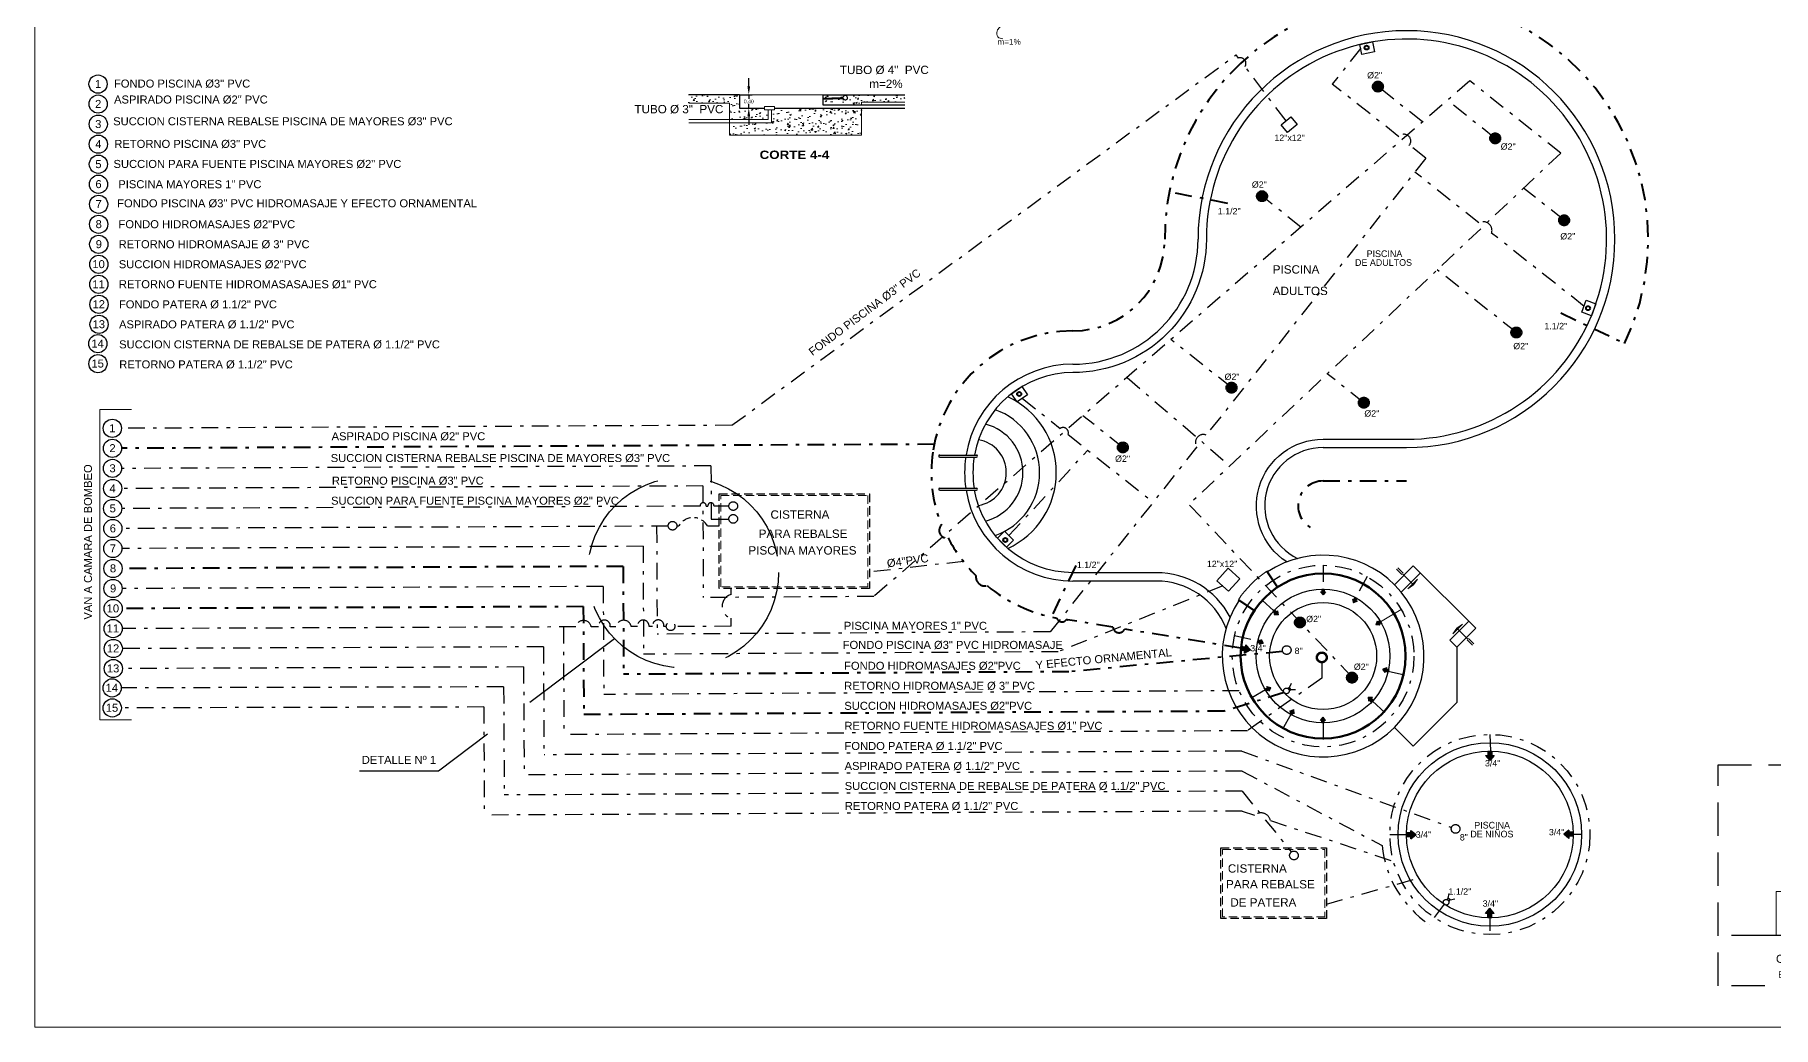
# Model space of a CAD drawing. Header units: millimetres. Extents: x 300 to 403, y 95 to 158.
# Drawn here: x 299.7 to 351.8, y 95.3 to 125 of the extents above; entities that cross this region are included whole.
import ezdxf

# ---------------------------------------------------------------- set-up
doc = ezdxf.new("R2010")
doc.units = ezdxf.units.MM
for name, pattern in [('ACAD_ISO04W100', [30.5, 24, -3, 0.5, -3]), ('DASHDOT', [1, 0.5, -0.25, 0, -0.25]), ('DASHDOTX2', [2, 1, -0.5, 0, -0.5]), ('DASHED2', [0.375, 0.25, -0.125]), ('DASHEDX2', [1.5, 1, -0.5]), ('HIDDEN', [0.375, 0.25, -0.125]), ('HIDDEN2', [4.7625, 3.175, -1.5875])]:
    doc.linetypes.add(name, pattern=pattern)
doc.layers.get('0').update_dxf_attribs({"lineweight": 15})
doc.layers.get('DEFPOINTS').update_dxf_attribs({"lineweight": 15})
for name, color, linetype in [('002', 2, 'Continuous'), ('004', 4, 'Continuous'), ('006', 6, 'Continuous'), ('06', 6, 'Continuous'), ('AGUAF', 3, 'ACAD_ISO04W100'), ('LAYER2', 4, 'Continuous'), ('LIBRERIAS', 1, 'Continuous')]:
    doc.layers.add(name, color=color, linetype=linetype)
for name, color, linetype, lineweight in [('01', 1, 'Continuous', 15), ('02', 2, 'Continuous', 15), ('03', 3, 'Continuous', 30), ('04', 4, 'Continuous', 40), ('04ANDENESCALERAS', 2, 'Continuous', 40), ('TEXTO', 3, 'Continuous', 15)]:
    doc.layers.add(name, color=color, linetype=linetype, lineweight=lineweight)
doc.styles.add('ARIAL', font='arial.ttf')
doc.dimstyles.new('Copy of 1_50', dxfattribs={"dimtxt": 0.11, "dimasz": 0.25, "dimexe": 0.1, "dimexo": 0.03, "dimgap": 0.02, "dimtad": 0, "dimtih": 1, "dimtoh": 1, "dimzin": 2, "dimdsep": 46, "dimtxsty": 'ARIAL', "dimcen": 0.09, "dimclrd": 2, "dimclre": 2, "dimclrt": 3, "dimazin": 0, "dimtfac": 1, "dimtmove": 2, "dimatfit": 3, "dimfxl": 1, "dimtolj": 1, "dimtzin": 0, "dimarcsym": 0})

# ---------------------------------------------------------------- blocks, each defined once
blk = doc.blocks.new('A$C7A8A2295')
at = {"layer": '02', "color": 2, "linetype": 'HIDDEN', "ltscale": 0.6}
for p, q in [((-0.222, 0.81), (-0.222, 0.36)), ((-0.222, 0.81), (-0.222, 0.36)), ((-0.222, 0.81), (0.225, 0.81)), ((-0.222, 0.81), (0.225, 0.81)), ((0.225, 0.81), (0.225, 0.36)), ((0.225, 0.81), (0.225, 0.36)), ((-0.225, 0.36), (-0.45, 0)), ((-0.45, 0), (-0.45, -0.501)), ((-0.45, 0), (0.45, 0)), ((-0.225, 0.36), (0.225, 0.36)), ((-0.225, 0.36), (0.225, 0.36)), ((0.225, 0.36), (0.45, 0)), ((0.225, 0.36), (0.45, 0)), ((0.445, 0), (0.445, -0.501))]:
    blk.add_line(p, q, dxfattribs=at)
for radius in [0.225, 0.225, 0.135, 0.135, 0.045, 0.045]:
    blk.add_circle((0, 0.585), radius, dxfattribs=at)
blk = doc.blocks.new('A$C607B5EFA')
at = {"layer": '01'}
for p, q in [((-0.021, 0.016), (0.021, -0.016)), ((0.017, 0.021), (-0.017, -0.021))]:
    blk.add_line(p, q, dxfattribs=at)
at = {"layer": '02'}
blk.add_circle((0, 0), 0.0266, dxfattribs=at)
blk = doc.blocks.new('TRI')
at = {"layer": '02'}
blk.add_hatch(color=256, dxfattribs=at).paths.add_polyline_path([(0.204, 0), (0, 0.042), (-0.204, 0)])
blk.add_lwpolyline([(0.204, 0), (0, 0.042), (0, 0.042), (-0.204, 0)], close=True, dxfattribs=at)
blk = doc.blocks.new('COLI')
at = {"layer": '02'}
for p, q in [((-0.028, 0.004), (-0.028, -0.219)), ((0.028, 0.004), (0.028, -0.219))]:
    blk.add_line(p, q, dxfattribs=at)
blk = doc.blocks.new('A$C52AA0474')
at = {"layer": 'AGUAF'}
h = blk.add_hatch(dxfattribs=at)
h.set_pattern_fill('ANSI31', color=1, scale=0.008133, angle=90, style=0)
h.set_pattern_definition([(135, (54.826096, -60.614636), (-0.018259815, -0.018259815), [])])
h.paths.add_polyline_path([(-0.13, 0, 1), (0.13, 0, 1)])
for radius in [0.163, 0.13]:
    blk.add_circle((0, 0), radius, dxfattribs=at)
blk = doc.blocks.new('A$C00A173EA')
at = {"layer": 'AGUAF', "linetype": 'DASHDOTX2'}
blk.add_hatch(color=4, dxfattribs=at).paths.add_polyline_path([(0.255, 0.14, 0.004264), (0.218, 0.186), (0.179, 0.231), (0.081, 0.148), (0.038, 0.199), (0, 0), (0.202, 0.006), (0.159, 0.057)])
at = {"layer": 'AGUAF', "color": 4, "linetype": 'DASHDOTX2'}
for p, q in [((0.038, 0.199), (0, 0)), ((0.202, 0.006), (0, 0)), ((0.038, 0.199), (0.081, 0.148)), ((0.179, 0.231), (0.081, 0.148)), ((0.256, 0.14), (0.159, 0.057)), ((0.159, 0.057), (0.202, 0.006)), ((0.179, 0.231), (0.256, 0.14))]:
    blk.add_line(p, q, dxfattribs=at)
blk = doc.blocks.new('A$C1EDB04F7')
at = {"layer": 'AGUAF'}
for p, q in [((-0.108, 0.088), (-0.235, 0.147)), ((-0.04, 0.134), (-0.046, 0.273))]:
    blk.add_line(p, q, dxfattribs=at)
blk.add_lwpolyline([(-0.108, 0.088), (-0.081, 0.048), (-0.013, 0.093), (-0.04, 0.134)], close=True, dxfattribs=at)
blk.add_circle((0, 0), 0.0848, dxfattribs=at)
blk = doc.blocks.new('*D82')
at = {"layer": '01', "color": 2, "lineweight": -2, "transparency": 16777216}
for p, q in [((321.094, 123.477), (321.094, 123.727)), ((320.845, 123.227), (321.194, 123.227)), ((321.094, 123.227), (321.094, 123.102)), ((320.845, 122.824), (321.194, 122.824)), ((321.094, 122.824), (321.094, 122.949)), ((321.094, 122.574), (321.094, 122.324))]:
    blk.add_line(p, q, dxfattribs=at)
at = {"layer": '01', "color": 2, "transparency": 16777216}
for points in [[(321.052, 123.477), (321.136, 123.477), (321.094, 123.227)], [(321.052, 122.574), (321.136, 122.574), (321.094, 122.824)]]:
    blk.add_solid(points, dxfattribs=at)
at = {"layer": 'DEFPOINTS', "color": 0, "transparency": 16777216}
for p in [(320.815, 123.227), (321.094, 123.227), (320.815, 122.824)]:
    blk.add_point(p, dxfattribs=at)
at = {"layer": '01', "color": 3, "transparency": 16777216, "insert": (321.094, 123.025), "char_height": 0.11, "attachment_point": 5, "style": 'ARIAL'}
blk.add_mtext('\\A1;0.40', dxfattribs=at)
blk = doc.blocks.new('A$C654B678C')
at = {"layer": '006'}
blk.add_line((7.323, -5.115), (-7.113, -5.115), dxfattribs=at)
at = {"layer": '02'}
for points in [[(-5.77, -3.799), (-5.242, -3.799), (-5.242, -5.115), (-5.77, -5.115)], [(-4.336, -3.888), (-3.624, -3.888), (-3.624, -5.115), (-4.336, -5.115)], [(-4.094, -3.888), (-3.866, -3.888), (-3.866, -3.738), (-4.094, -3.738)], [(-3.421, -3.888), (-2.709, -3.888), (-2.709, -5.115), (-3.421, -5.115)], [(-3.179, -3.888), (-2.951, -3.888), (-2.951, -3.738), (-3.179, -3.738)], [(4.581, -3.888), (5.292, -3.888), (5.292, -5.115), (4.581, -5.115)], [(4.822, -3.888), (5.051, -3.888), (5.051, -3.738), (4.822, -3.738)], [(-4.428, -5.115), (-4.656, -5.115), (-4.656, -4.966), (-4.428, -4.966)], [(0.352, -5.115), (0.124, -5.115), (0.124, -4.966), (0.352, -4.966)], [(1.961, -5.115), (1.732, -5.115), (1.732, -4.966), (1.961, -4.966)], [(3.956, -5.115), (3.728, -5.115), (3.728, -4.966), (3.956, -4.966)], [(4.348, -5.115), (4.119, -5.115), (4.119, -4.966), (4.348, -4.966)], [(5.525, -5.115), (5.753, -5.115), (5.753, -4.966), (5.525, -4.966)]]:
    blk.add_lwpolyline(points, close=True, dxfattribs=at)
at = {"layer": '03', "linetype": 'DASHEDX2'}
blk.add_lwpolyline([(-7.508, 0), (7.387, 0), (7.387, -6.628), (-7.508, -6.628)], close=True, dxfattribs=at)
at = {"layer": '03'}
blk.add_lwpolyline([(-4.04, -3.741), (-3.046, -3.741), (-3.046, -3.701), (-4.04, -3.701)], close=True, dxfattribs=at)
at = {"layer": '04', "linetype": 'DASHDOT', "ltscale": 0.35}
for p, q in [((-4.978, -4.056), (-4.978, -1.622)), ((-4.978, -1.622), (-3.065, -1.622)), ((-4.978, -1.764), (-3.36, -1.764)), ((-4.978, -1.906), (-3.686, -1.906)), ((-4.978, -2.022), (-3.98, -2.022)), ((-3.98, -2.022), (-3.98, -3.738)), ((-3.686, -1.906), (-3.686, -3.738)), ((-3.36, -1.764), (-3.36, -3.738)), ((-3.065, -1.622), (-3.065, -3.738)), ((-5.242, -4.056), (-4.978, -4.056)), ((-4.094, -3.813), (-4.542, -3.813)), ((-4.542, -3.813), (-4.542, -4.966)), ((-0.303, -3.864), (-0.303, -4.067)), ((-0.303, -3.864), (0.238, -3.864)), ((0.238, -3.864), (0.238, -4.966)), ((1.305, -3.864), (1.305, -4.067)), ((1.305, -3.864), (1.846, -3.864)), ((1.846, -3.864), (1.846, -4.966)), ((3.3, -3.864), (3.3, -4.067)), ((3.3, -3.864), (3.842, -3.864)), ((3.842, -3.864), (3.842, -4.966)), ((4.822, -3.813), (4.233, -3.813)), ((4.233, -3.813), (4.233, -4.966)), ((5.051, -3.813), (5.639, -3.813)), ((5.639, -3.813), (5.639, -4.966))]:
    blk.add_line(p, q, dxfattribs=at)
at = {"layer": '01', "xscale": 4, "yscale": 4, "zscale": 4, "rotation": 90}
for p in [(-3.98, -3.398), (-3.686, -3.398), (-3.36, -3.398), (-3.065, -3.398)]:
    blk.add_blockref('A$C607B5EFA', p, dxfattribs=at)
at = {"layer": '01', "xscale": 0.8000000000000114, "yscale": 0.8000000000000114, "zscale": 0.8000000000000114}
for p in [(-0.305, -4.715), (1.305, -4.715), (3.3, -4.715)]:
    blk.add_blockref('A$C7A8A2295', p, dxfattribs=at)
at = {"layer": '02', "style": 'ARIAL'}
blk.add_text('ESC:1/50', height=0.19, dxfattribs=at).set_placement((-5.71, -6.379))
at = {"layer": '04', "style": 'ARIAL'}
blk.add_text('CORTE X-X', height=0.24, dxfattribs=at).set_placement((-5.779, -5.933))
at = {"layer": 'TEXTO', "style": 'ARIAL'}
for s, p in [('2"', (-3.961, -3.276)), ('2"', (-3.691, -3.276)), ('2"', (-3.343, -3.276)), ('2"', (-2.924, -3.276)), ('4"', (-4.567, -3.4)), ('1.1/2"', (-0.354, -3.721)), ('3"', (1.49, -3.721)), ('1.1/2"', (3.25, -3.721)), ('2"', (4.423, -3.721)), ('3"', (5.305, -3.721)), ('2"', (-4.815, -4.499))]:
    blk.add_text(s, height=0.2, dxfattribs=at).set_placement(p)
at = {"layer": '01'}
blk.add_leader([(-4.04, -3.701), (-4.592, -3.368)], dimstyle='Copy of 1_50', override={"dimgap": 0.02, "dimtad": 0}, dxfattribs=at)

msp = doc.modelspace()

# ---------------------------------------------------------------- hatches: boundary and pattern name
at = {"layer": '02'}
h = msp.add_hatch(dxfattribs=at)
h.set_pattern_fill('AR-CONC', color=256, scale=0.0025, style=0)
h.set_pattern_definition([(50, (27.8868, 141.51156), (0.45546167, -0.0398477), [0.047625, -0.523875]), (355, (27.8868, 141.51156), (-0.0881071, 0.4776416), [0.0381, -0.4191]), (100.451, (27.92476, 141.50824), (0.36735625, 0.4377917), [0.040475, -0.445225]), (46.1842, (27.8868, 141.63856), (0.6776976, -0.1051058), [0.0714375, -0.7858125]), (96.6356, (27.9433, 141.6298), (0.5935106, 0.6185639), [0.0607125, -0.6678375]), (351.184, (27.8868, 141.63856), (0.5935115, 0.6185628), [0.05715, -0.62865]), (21, (27.9503, 141.6068), (0.3790372, -0.2556638), [0.047625, -0.523875]), (326, (27.9503, 141.6068), (0.1545051, 0.4604699), [0.0381, -0.4191]), (71.4514, (27.9819, 141.5855), (0.5335412, 0.20480714), [0.040475, -0.445225]), (37.5, (27.88681, 141.51156), (0.00772151, 0.2113876), [0, -0.41402, 0, -0.42545, 0, -0.4206875]), (7.5, (27.8868, 141.51156), (0.16704916, 0.25045144), [0, -0.24257, 0, -0.404495, 0, -0.1603375]), (327.5, (27.7452, 141.51156), (0.33897649, -0.01432186), [0, -0.15875, 0, -0.4953, 0, -0.657225]), (317.5, (27.6817, 141.51156), (0.37032295, 0.06356623), [0, -0.206375, 0, -0.32893, 0, -0.466725])])
h.paths.add_polyline_path([(320.815, 123.227), (319.294, 123.227), (319.294, 122.969), (320.512, 122.969), (320.512, 122.479), (321.674, 122.479), (321.674, 122.776), (321.567, 122.776), (321.567, 122.824), (320.815, 122.824)])
h.paths.add_polyline_path([(324.475, 122.824), (321.87, 122.824), (321.87, 122.776), (321.774, 122.776), (321.774, 122.382), (320.512, 122.382), (320.512, 122.013), (324.475, 122.013)])
h.paths.add_polyline_path([(325.773, 123.227), (323.315, 123.227), (323.315, 123.125), (323.859, 123.147), (323.859, 123.152), (323.927, 123.155, -5.822823), (323.928, 123.112), (323.861, 123.109), (323.86, 123.114), (323.315, 123.091), (323.315, 122.927), (324.475, 122.927), (324.475, 123.006), (325.773, 123.006)])

# ---------------------------------------------------------------- linework, layer by layer
at = {"color": 5, "ltscale": 0.7}
msp.add_lwpolyline([(299.684, 95.267), (403.016, 95.267), (403.016, 157.588), (299.684, 157.588)], close=True, dxfattribs=at)
msp.add_spline([(328.72, 125.36), (328.619, 125.248), (328.54, 125.136), (328.56, 124.96), (328.717, 124.901)], degree=3)
at = {"layer": '002'}
for centre in [(301.582, 123.545), (301.585, 122.946), (301.588, 122.343), (301.59, 121.742), (301.592, 121.142), (301.595, 120.542), (301.598, 119.942), (301.6, 119.342), (301.603, 118.742), (301.605, 118.142), (301.605, 117.54), (301.61, 116.941), (301.612, 116.341), (301.576, 115.762), (301.578, 115.162), (302.011, 113.224), (302.014, 112.625), (302.016, 112.022), (302.019, 111.421), (302.021, 110.821), (302.024, 110.221), (302.026, 109.621), (302.029, 109.021), (302.031, 108.421), (302.034, 107.821), (302.034, 107.22), (302.038, 106.621), (302.041, 106.021), (302.004, 105.441), (302.007, 104.841)]:
    msp.add_circle(centre, 0.273, dxfattribs=at)
at = {"layer": '01'}
for p, q in [((320.815, 123.227), (323.315, 123.227)), ((319.294, 122.969), (320.512, 122.969)), ((320.512, 122.969), (320.512, 122.013)), ((321.674, 122.776), (321.674, 122.479)), ((321.774, 122.776), (321.774, 122.382)), ((324.475, 123.006), (325.773, 123.006)), ((324.475, 122.927), (324.475, 123.006)), ((324.475, 122.013), (324.475, 122.824)), ((321.674, 122.479), (319.294, 122.479)), ((321.774, 122.382), (319.294, 122.382)), ((320.512, 122.013), (324.475, 122.013)), ((301.633, 113.787), (301.633, 104.488)), ((302.589, 113.787), (301.633, 113.787)), ((340.654, 107.791), (340.037, 107.425)), ((302.589, 104.488), (301.633, 104.488))]:
    msp.add_line(p, q, dxfattribs=at)
msp.add_lwpolyline([(321.87, 122.877), (321.567, 122.877), (321.567, 122.776), (321.87, 122.776)], close=True, dxfattribs=at)
at = {"layer": '02'}
for q in [(342.329, 104.999), (340.455, 104.257)]:
    msp.add_line((341.021, 103.691), q, dxfattribs=at)
at = {"layer": '02', "linetype": 'DASHED2'}
for points in [[(320.253, 111.21), (324.662, 111.21), (324.662, 108.475), (320.253, 108.475)], [(335.295, 100.6), (338.366, 100.6), (338.366, 98.574), (335.295, 98.574)]]:
    msp.add_lwpolyline(points, close=True, dxfattribs=at)
at = {"layer": '02'}
msp.add_arc((338.316, 106.396), 3.05, 123.5597, 146.4403, dxfattribs=at)
at = {"layer": '03', "linetype": 'DASHDOT'}
for p, q in [((339.442, 124.619), (338.592, 123.547)), ((340.584, 121.968), (338.592, 123.547)), ((341.396, 121.324), (340.903, 121.715)), ((341.396, 121.324), (334.811, 113.021)), ((342.986, 119.384), (341.065, 120.907)), ((346.141, 116.881), (343.369, 119.08)), ((346.393, 116.682), (346.39, 116.684)), ((329.298, 114.123), (330.433, 113.223)), ((334.532, 112.668), (330.134, 107.122)), ((330.668, 113.036), (333.219, 111.013)), ((319.961, 112.097), (302.29, 112.021)), ((319.961, 112.097), (319.969, 110.499)), ((328.896, 110.006), (331.259, 112.568)), ((318.679, 110.291), (302.297, 110.22)), ((318.33, 110.289), (318.347, 107.053)), ((318.939, 110.303), (319.001, 110.301)), ((319.854, 110.301), (320.203, 110.301)), ((319.969, 110.499), (320.498, 110.499)), ((320.564, 108.24), (320.564, 108.425)), ((320.564, 107.288), (320.564, 107.532)), ((315.91, 107.27), (302.307, 107.218)), ((315.535, 107.275), (315.551, 104.039)), ((316.588, 107.273), (316.372, 107.272)), ((317.11, 107.276), (316.938, 107.274)), ((317.757, 107.277), (317.572, 107.278)), ((318.211, 107.28), (318.102, 107.278)), ((330.134, 107.122), (318.347, 107.053)), ((318.621, 107.28), (318.546, 107.28)), ((320.564, 107.288), (318.881, 107.281)), ((314.938, 106.672), (302.312, 106.619)), ((314.938, 106.672), (314.954, 103.436)), ((314.341, 106.069), (302.314, 106.019)), ((314.341, 106.069), (314.357, 102.833)), ((338.277, 106.192), (338.277, 105.735)), ((313.744, 105.472), (302.278, 105.44)), ((313.744, 105.472), (313.76, 102.23)), ((338.277, 105.735), (336.047, 104.157)), ((313.147, 104.869), (302.28, 104.84)), ((313.147, 104.869), (313.163, 101.627)), ((336.047, 104.157), (315.551, 104.039)), ((343.316, 104.046), (343.339, 103.35)), ((335.883, 103.546), (314.954, 103.436)), ((335.883, 103.546), (342.165, 101.256)), ((335.886, 102.946), (314.357, 102.833)), ((335.886, 102.946), (340.083, 100.716)), ((335.889, 102.346), (313.76, 102.23)), ((335.889, 102.346), (337.362, 100.521)), ((335.893, 101.746), (313.163, 101.627)), ((335.893, 101.746), (336.263, 101.623)), ((336.738, 101.466), (340.425, 100.244)), ((340.316, 101.046), (341.038, 101.04)), ((345.549, 101.059), (346.316, 101.046)), ((338.416, 98.957), (341.183, 99.742)), ((341.947, 98.954), (341.497, 98.353)), ((343.316, 98.659), (343.316, 98.046))]:
    msp.add_line(p, q, dxfattribs=at)
at = {"layer": '03'}
for p, q in [((323.315, 123.125), (323.859, 123.147)), ((323.315, 123.091), (323.86, 123.114)), ((323.859, 123.152), (323.927, 123.155)), ((323.859, 123.152), (323.861, 123.109)), ((323.861, 123.109), (323.928, 123.112))]:
    msp.add_line(p, q, dxfattribs=at)
at = {"layer": '03', "linetype": 'HIDDEN2'}
for p, q in [((317.072, 106.912), (311.792, 102.946)), ((311.792, 102.946), (309.422, 102.946))]:
    msp.add_line(p, q, dxfattribs=at)
at = {"layer": '03'}
for points in [[(339.418, 124.731), (339.792, 124.808), (339.853, 124.514), (339.479, 124.436)], [(337.056, 122.323), (337.35, 122.566), (337.542, 122.334), (337.247, 122.091)], [(346.077, 116.704), (346.207, 117.062), (346.49, 116.959), (346.359, 116.601)], [(329.454, 114.232), (329.141, 114.014), (328.97, 114.261), (329.283, 114.479)], [(328.817, 109.659), (328.548, 109.929), (328.761, 110.141), (329.03, 109.871)], [(335.13, 108.656), (335.466, 109.028), (335.816, 108.713), (335.481, 108.341)]]:
    msp.add_lwpolyline(points, close=True, dxfattribs=at)
at = {"layer": '03', "linetype": 'HIDDEN2'}
msp.add_circle((319.127, 108.9), 2.859, dxfattribs=at)
at = {"layer": '03', "linetype": 'DASHDOT'}
for centre, radius in [((318.751, 107.288), 0.13), ((343.316, 101.046), 3)]:
    msp.add_circle(centre, radius, dxfattribs=at)
at = {"layer": '03'}
msp.add_arc((323.989, 123.136), 0.0653, 201.8119, 162.8327, dxfattribs=at)
at = {"layer": '03', "linetype": 'DASHDOT'}
for centre, radius, start, end in [((340.741, 121.838), 0.204, 320.6343, 140.4564), ((343.115, 119.153), 0.265, 343.9145, 119.2532), ((330.52, 113.091), 0.158, 339.8065, 128.8577), ((334.725, 112.803), 0.235, 68.3165, 214.8512), ((320.659, 107.886), 0.366, 104.9579, 255.0421), ((316.141, 107.228), 0.235, 10.7736, 169.6623), ((316.763, 107.299), 0.177, 351.7211, 188.7147), ((317.341, 107.234), 0.235, 10.7736, 169.6623), ((317.929, 107.301), 0.174, 352.5125, 187.9233), ((318.379, 107.309), 0.17, 350.1345, 190.0314), ((336.453, 101.401), 0.292, 12.8112, 130.5108), ((343.316, 101.046), 3.25, 185.8295, 235.9639)]:
    msp.add_arc(centre, radius, start, end, dxfattribs=at)
at = {"layer": '03', "linetype": 'DASHDOT', "ltscale": 0.5}
msp.add_arc((319.428, 110.051), 0.495, 30.3489, 149.6511, dxfattribs=at)
at = {"layer": '04', "linetype": 'DASHDOT'}
for p, q in [((335.463, 119.964), (333.706, 120.314)), ((345.447, 116.683), (347.358, 115.771)), ((326.652, 112.746), (302.287, 112.624)), ((338.316, 111.646), (340.816, 111.646)), ((317.326, 109.084), (302.302, 109.02)), ((317.326, 109.084), (317.342, 105.848)), ((330.896, 109.107), (330.164, 107.568)), ((316.132, 107.878), (302.307, 107.82)), ((316.132, 107.878), (316.148, 104.642)), ((332.015, 107.262), (330.656, 107.485)), ((335.852, 106.632), (332.368, 107.204)), ((337.102, 106.532), (330.695, 105.926)), ((330.695, 105.926), (317.342, 105.848)), ((337.149, 105.3), (335.348, 104.742)), ((335.348, 104.742), (316.148, 104.642))]:
    msp.add_line(p, q, dxfattribs=at)
at = {"layer": '04', "lineweight": 50}
for p, q in [((336.63, 108.938), (336.948, 108.458)), ((335.774, 108.082), (336.253, 107.764))]:
    msp.add_line(p, q, dxfattribs=at)
msp.add_circle((338.316, 106.396), 2.475, dxfattribs=at)
at = {"layer": '04', "linetype": 'DASHDOT'}
for centre, radius, start, end in [((340.816, 118.896), 7.25, 334.465, 133.4062), ((340.816, 118.896), 7.25, 132.9711, 180), ((330.816, 118.896), 2.75, 270, 0), ((330.816, 111.896), 4.25, 90, 171.716), ((330.816, 111.896), 4.25, 171.716, 201.6843), ((338.316, 110.896), 0.75, 90, 244.0487), ((327.035, 110.166), 0.232, 130.9508, 278.9675), ((331.177, 112.094), 4.638, 207.7151, 225.1774), ((328.173, 108.766), 0.268, 171.8816, 283.9638), ((331.177, 112.094), 4.638, 230.668, 259.4835), ((330.484, 107.582), 0.161, 197.616, 324.9211), ((331.177, 112.094), 4.638, 263.0536, 263.5415), ((332.199, 107.281), 0.185, 185.8346, 335.5108)]:
    msp.add_arc(centre, radius, start, end, dxfattribs=at)
at = {"layer": '04ANDENESCALERAS'}
for centre in [(339.619, 124.639), (346.26, 116.826), (329.203, 114.253), (328.784, 109.876)]:
    msp.add_circle(centre, 0.0612, dxfattribs=at)
at = {"layer": '06', "linetype": 'DASHDOT'}
for p, q in [((320.588, 113.316), (335.706, 124.423)), ((335.78, 124.326), (335.706, 124.423)), ((337.203, 122.444), (335.974, 124.069)), ((320.588, 113.316), (302.284, 113.224)), ((327.528, 109.231), (324.712, 108.915))]:
    msp.add_line(p, q, dxfattribs=at)
at = {"layer": '06'}
for p, q in [((320.815, 123.227), (319.294, 123.227)), ((320.815, 123.227), (320.815, 122.824)), ((323.315, 123.227), (323.315, 122.927)), ((323.315, 123.227), (325.773, 123.227)), ((320.815, 122.824), (321.567, 122.824)), ((321.87, 122.824), (325.773, 122.824)), ((323.315, 122.927), (325.773, 122.927)), ((323.315, 122.824), (325.754, 122.824))]:
    msp.add_line(p, q, dxfattribs=at)
at = {"layer": '06', "linetype": 'DASHED2'}
for points in [[(320.203, 111.26), (324.712, 111.26), (324.712, 108.425), (320.203, 108.425)], [(335.245, 100.65), (338.416, 100.65), (338.416, 98.524), (335.245, 98.524)]]:
    msp.add_lwpolyline(points, close=True, dxfattribs=at)
at = {"layer": '06', "linetype": 'DASHDOT'}
msp.add_arc((335.833, 124.164), 0.17, 326.0961, 108.1417, dxfattribs=at)
at = {"layer": 'AGUAF', "color": 6, "linetype": 'DASHDOTX2', "ltscale": 0.5}
for p, q in [((342.717, 123.638), (324.846, 108.181)), ((345.441, 121.477), (342.717, 123.638)), ((341.296, 122.409), (339.96, 123.469)), ((343.476, 121.918), (342.074, 123.03)), ((345.441, 121.477), (334.294, 110.938)), ((345.543, 119.462), (344.329, 120.425)), ((337.652, 119.258), (336.485, 120.183)), ((344.11, 116.097), (341.739, 117.977)), ((335.569, 114.443), (333.752, 115.884)), ((332.439, 114.748), (335.523, 112.099)), ((339.537, 113.992), (338.442, 114.86)), ((332.311, 112.651), (331.113, 113.601)), ((319.714, 111.496), (302.292, 111.42)), ((319.714, 111.496), (319.73, 108.15)), ((339.189, 105.761), (334.294, 110.938)), ((324.846, 108.181), (319.73, 108.15))]:
    msp.add_line(p, q, dxfattribs=at)
at = {"layer": 'AGUAF', "color": 5, "linetype": 'DASHDOTX2', "ltscale": 0.5}
for p, q in [((319.634, 110.89), (302.294, 110.82)), ((319.818, 110.89), (319.867, 110.89)), ((320.498, 110.893), (320.051, 110.891)), ((317.923, 109.687), (302.3, 109.62)), ((317.923, 109.687), (317.939, 106.451)), ((338.316, 109.121), (338.316, 108.401)), ((316.729, 108.481), (302.305, 108.42)), ((316.729, 108.481), (316.745, 105.245)), ((335.306, 108.499), (330.373, 106.524)), ((339.638, 108.779), (339.289, 108.149)), ((336.492, 108.068), (336.838, 107.751)), ((335.659, 107.011), (336.363, 106.848)), ((330.373, 106.524), (317.939, 106.451)), ((340.269, 105.943), (340.969, 105.781)), ((335.797, 105.355), (316.745, 105.245)), ((336.587, 105.38), (336.181, 105.139)), ((339.794, 105.041), (340.325, 104.555)), ((337.343, 104.643), (336.994, 104.013)), ((338.316, 104.391), (338.316, 103.671))]:
    msp.add_line(p, q, dxfattribs=at)
at = {"layer": 'AGUAF'}
for centre, radius in [((320.627, 110.509), 0.13), ((320.628, 110.893), 0.13), ((318.809, 110.303), 0.13), ((337.224, 106.576), 0.13), ((338.277, 106.355), 0.163), ((338.277, 106.355), 0.13), ((342.288, 101.213), 0.13), ((337.441, 100.418), 0.13)]:
    msp.add_circle(centre, radius, dxfattribs=at)
at = {"layer": 'AGUAF', "color": 5, "linetype": 'DASHDOTX2', "ltscale": 0.5}
msp.add_circle((338.316, 106.396), 2.725, dxfattribs=at)
for centre, start in [((319.726, 110.899), 354.1076), ((319.959, 110.899), 355.1563)]:
    msp.add_arc(centre, 0.0925, start, 185.8924, dxfattribs=at)
at = {"layer": 'LIBRERIAS'}
for p, q in [((338.316, 112.646), (340.816, 112.646)), ((326.818, 112.424), (327.918, 112.424)), ((326.818, 112.364), (327.918, 112.364)), ((326.818, 111.428), (327.918, 111.428)), ((326.818, 111.368), (327.918, 111.368)), ((340.455, 108.535), (341.021, 109.101)), ((340.455, 108.535), (341.021, 109.101)), ((342.894, 107.227), (341.021, 109.101)), ((333.316, 108.646), (330.816, 108.646)), ((340.667, 108.323), (341.233, 108.889)), ((340.692, 108.864), (340.997, 108.558)), ((342.117, 106.873), (342.682, 107.439)), ((342.329, 106.661), (342.117, 106.873)), ((342.329, 106.661), (342.894, 107.227)), ((342.658, 106.898), (342.352, 107.204)), ((342.329, 106.661), (342.329, 104.999))]:
    msp.add_line(p, q, dxfattribs=at)
for points in [[(337.227, 109.218, -0.746867), (338.316, 112.896), (340.816, 112.896, 2.414214), (334.816, 118.896, -0.414214), (330.816, 114.896, 0.363269), (327.863, 112.424)], [(335.526, 107.565, 0.277915), (333.316, 108.896), (330.816, 108.896, -0.363269), (327.863, 111.368)]]:
    msp.add_lwpolyline(points, format="xyb", dxfattribs=at)
for centre, radius in [((338.316, 106.396), 2.005), ((338.316, 106.396), 1.605), ((343.316, 101.046), 2.75), ((343.316, 101.046), 2.5)]:
    msp.add_circle(centre, radius, dxfattribs=at)
for centre, radius, start, end in [((340.816, 118.896), 6.25, 270, 180), ((330.816, 118.896), 3.75, 270, 0), ((330.816, 111.896), 3.25, 90, 170.6455), ((327.816, 111.896), 2.5, 294.6243, 65.3757), ((327.816, 111.896), 2, 289.4712, 70.5288), ((327.816, 111.896), 1.5, 284.4775, 75.5225), ((327.816, 111.896), 1, 279.5941, 80.4059), ((338.316, 110.896), 1.75, 90, 244.0487), ((326.818, 112.394), 0.03, 90, 270), ((330.816, 111.896), 3.25, 171.716, 188.284), ((330.816, 111.896), 3, 171.0202, 188.9798), ((327.918, 112.394), 0.03, 270, 90), ((326.818, 111.398), 0.03, 90, 270), ((330.816, 111.896), 3.25, 189.3545, 270), ((327.918, 111.398), 0.03, 270, 90), ((338.316, 106.396), 3.025, 146.4403, 123.5597), ((333.316, 106.396), 2.25, 21.6559, 90)]:
    msp.add_arc(centre, radius, start, end, dxfattribs=at)

# ---------------------------------------------------------------- block references
at = {"layer": '01'}
for name, p in [('A$C52AA0474', (339.959, 123.47)), ('A$C52AA0474', (343.476, 121.918)), ('A$C52AA0474', (336.484, 120.184)), ('A$C52AA0474', (345.543, 119.462)), ('A$C52AA0474', (344.11, 116.097)), ('A$C52AA0474', (335.569, 114.443)), ('A$C52AA0474', (339.537, 113.992)), ('A$C52AA0474', (332.311, 112.651)), ('A$C52AA0474', (337.62, 107.403)), ('A$C52AA0474', (339.182, 105.75)), ('A$C654B678C', (357.674, 103.132))]:
    msp.add_blockref(name, p, dxfattribs=at)
for p, rotation in [((337.216, 105.352), 268.6887428001094), ((342.005, 99.015), 282.8833581529532)]:
    msp.add_blockref('A$C1EDB04F7', p, dxfattribs=dict(at, rotation=rotation))
at = {"layer": 'LAYER2', "color": 3, "linetype": 'DASHDOTX2'}
for p, xscale, yscale, zscale, rotation in [((338.317, 108.229), 0.5999999999999636, 0.5999999999999636, 0.5999999999999636, 49.96847209725358), ((339.231, 107.987), 0.5999999999999621, 0.5999999999999621, 0.5999999999999621, 27.43737637689648), ((336.965, 107.635), 0.5999999999999652, 0.5999999999999652, 0.5999999999999652, 97.18237331473411), ((339.895, 107.331), 0.5999999999999804, 0.5999999999999804, 0.5999999999999804, 352.6015483941063), ((336.522, 106.784), 0.5999999999999539, 0.5999999999999539, 0.5999999999999539, 117.5088608850231), ((340.109, 106), 0.5999999999999577, 0.5999999999999577, 0.5999999999999577, 301.6548052483506), ((336.745, 105.457), 0.599999999999972, 0.599999999999972, 0.599999999999972, 166.0612395904794), ((337.433, 104.789), 0.5999999999999654, 0.5999999999999654, 0.5999999999999654, 198.0954840994551), ((339.673, 105.163), 0.5999999999999602, 0.5999999999999602, 0.5999999999999602, 275.4942481153948), ((338.316, 104.563), 0.5999999999999708, 0.5999999999999708, 0.5999999999999708, 229.6503102522605)]:
    msp.add_blockref('A$C00A173EA', p, dxfattribs=dict(at, xscale=xscale, yscale=yscale, zscale=zscale, rotation=rotation))
for p, rotation in [((336.134, 106.584), 129.9617741685996), ((343.318, 103.26), 49.99239522649775), ((341.102, 101.044), 139.9923952264984), ((345.53, 101.052), 319.9923952264984), ((343.313, 98.832), 229.9923952264977)]:
    msp.add_blockref('A$C00A173EA', p, dxfattribs=dict(at, rotation=rotation))
at = {"layer": 'LIBRERIAS', "xscale": -1, "rotation": 224.9999999999995}
for name, p in [('COLI', (340.692, 108.864)), ('TRI', (340.997, 108.558))]:
    msp.add_blockref(name, p, dxfattribs=at)
at = {"layer": 'LIBRERIAS', "rotation": 45.00000000000346}
for name, p in [('TRI', (342.352, 107.204)), ('COLI', (342.658, 106.898))]:
    msp.add_blockref(name, p, dxfattribs=at)

# ---------------------------------------------------------------- texts
at = {"layer": '004', "insert": (322.463, 121.551), "char_height": 0.25, "width": 4.221, "attachment_point": 2}
msp.add_mtext('{\\fArial Black|b0|i0|c0|p34;CORTE 4-4}', dxfattribs=at)
at = {"layer": '01', "color": 3, "char_height": 0.25, "style": 'ARIAL'}
for s, insert, attachment_point in [('TUBO %%c 4"  PVC \\P m=2%', (325.159, 124.096), 2), ('TUBO %%c 3"  PVC', (320.332, 122.66), 9)]:
    msp.add_mtext(s, dxfattribs=dict(at, insert=insert, attachment_point=attachment_point))
at = {"layer": '03', "style": 'ARIAL'}
for s, p in [('1', (301.49, 123.429)), ('FONDO PISCINA %%C3" PVC', (302.059, 123.44)), ('2', (301.493, 122.83)), ('ASPIRADO PISCINA %%C2" PVC', (302.062, 122.963)), ('SUCCION CISTERNA REBALSE PISCINA DE MAYORES %%C3" PVC', (302.035, 122.31)), ('3', (301.495, 122.227)), ('4', (301.498, 121.626)), ('RETORNO PISCINA %%C3" PVC', (302.07, 121.632)), ('5', (301.5, 121.026)), ('SUCCION PARA FUENTE PISCINA MAYORES %%C2" PVC', (302.045, 121.031)), ('6', (301.503, 120.426)), ('PISCINA MAYORES 1" PVC', (302.189, 120.423)), ('7', (301.506, 119.826)), ('FONDO PISCINA %%C3" PVC HIDROMASAJE Y EFECTO ORNAMENTAL', (302.155, 119.851)), ('8', (301.508, 119.226)), ('FONDO HIDROMASAJES %%C2"PVC', (302.196, 119.224)), ('9', (301.511, 118.626)), ('RETORNO HIDROMASAJE %%C 3" PVC', (302.199, 118.624)), ('10', (301.411, 118.026)), ('SUCCION HIDROMASAJES %%C2"PVC', (302.203, 118.024)), ('11', (301.411, 117.425)), ('RETORNO FUENTE HIDROMASASAJES %%C1" PVC', (302.206, 117.425)), ('12', (301.416, 116.826)), ('FONDO PATERA %%C 1.1/2" PVC', (302.208, 116.821)), ('13', (301.418, 116.226)), ('ASPIRADO PATERA %%C 1.1/2" PVC', (302.211, 116.221)), ('14', (301.382, 115.646)), ('SUCCION CISTERNA DE REBALSE DE PATERA %%C 1.1/2" PVC', (302.214, 115.621)), ('15', (301.384, 115.046)), ('RETORNO PATERA %%C 1.1/2" PVC', (302.217, 115.021)), ('1', (301.919, 113.108)), ('2', (301.922, 112.509)), ('ASPIRADO PISCINA %%C2" PVC', (308.584, 112.866)), ('3', (301.924, 111.906)), ('SUCCION CISTERNA REBALSE PISCINA DE MAYORES %%C3" PVC', (308.558, 112.213)), ('RETORNO PISCINA %%C3" PVC', (308.593, 111.534)), ('4', (301.926, 111.305)), ('SUCCION PARA FUENTE PISCINA MAYORES %%C2" PVC', (308.568, 110.934)), ('5', (301.928, 110.705)), ('6', (301.932, 110.105)), ('7', (301.934, 109.505)), ('8', (301.937, 108.905)), ('9', (301.939, 108.305)), ('10', (301.84, 107.705)), ('PISCINA MAYORES 1" PVC', (323.945, 107.183)), ('11', (301.84, 107.104)), ('12', (301.844, 106.505)), ('FONDO PISCINA %%C3" PVC HIDROMASAJE', (323.91, 106.611)), ('13', (301.846, 105.905)), ('FONDO HIDROMASAJES %%C2"PVC', (323.952, 105.984)), ('14', (301.81, 105.325)), ('RETORNO HIDROMASAJE %%C 3" PVC', (323.955, 105.384)), ('15', (301.813, 104.725)), ('SUCCION HIDROMASAJES %%C2"PVC', (323.958, 104.784)), ('RETORNO FUENTE HIDROMASASAJES %%C1" PVC', (323.962, 104.184)), ('FONDO PATERA %%C 1.1/2" PVC', (323.964, 103.58)), ('DETALLE Nº 1', (309.489, 103.163)), ('ASPIRADO PATERA %%C 1.1/2" PVC', (323.967, 102.981)), ('SUCCION CISTERNA DE REBALSE DE PATERA %%C 1.1/2" PVC', (323.97, 102.381)), ('RETORNO PATERA %%C 1.1/2" PVC', (323.973, 101.781))]:
    msp.add_text(s, height=0.24, dxfattribs=at).set_placement(p)
for s, rotation, p in [('FONDO PISCINA %%C3" PVC', 36.7875, (323.004, 115.387)), ('VAN A CAMARA DE BOMBEO', 90, (301.399, 107.488)), ('%%c4"PVC', 7.6454, (325.253, 109.052)), ('Y EFECTO ORNAMENTAL', 5.4638, (329.707, 106.003))]:
    msp.add_text(s, height=0.24, rotation=rotation, dxfattribs=at).set_placement(p)
at = {"layer": '03', "insert": (328.551, 124.901), "char_height": 0.175, "width": 0.0015, "attachment_point": 1, "style": 'ARIAL'}
msp.add_mtext('m=1%', dxfattribs=at)
at = {"layer": 'LIBRERIAS', "char_height": 0.2, "width": 4.7508, "attachment_point": 1}
for s, insert in [('{\\fStylus BT|b0|i0|c0|p34;PISCINA}', (339.62, 118.558)), ('{\\fStylus BT|b0|i0|c0|p34;DE ADULTOS }', (339.272, 118.295)), ('{\\fStylus BT|b0|i0|c0|p34;DE NIÑOS}', (342.73, 101.158)), ('{\\fStylus BT|b0|i0|c0|p34;PISCINA}', (342.848, 101.425))]:
    msp.add_mtext(s, dxfattribs=dict(at, insert=insert))
at = {"layer": 'TEXTO', "style": 'ARIAL'}
for s, height, p in [('%%c2"', 0.19, (339.636, 123.715)), ('12"x12"', 0.19, (336.855, 121.841)), ('%%c2"', 0.19, (343.64, 121.578)), ('%%c2"', 0.19, (336.179, 120.437)), ('1.1/2"', 0.19, (335.158, 119.64)), ('%%c2"', 0.19, (345.428, 118.887)), ('PISCINA', 0.25, (336.806, 117.863)), ('ADULTOS', 0.25, (336.806, 117.22)), ('1.1/2"', 0.19, (344.951, 116.196)), ('%%c2"', 0.19, (344.018, 115.595)), ('%%c2"', 0.19, (335.361, 114.676)), ('%%c2"', 0.19, (339.552, 113.575)), ('%%c2"', 0.19, (332.078, 112.219)), ('CISTERNA ', 0.25, (321.745, 110.514)), ('PARA REBALSE', 0.25, (321.393, 109.939)), ('PISCINA MAYORES', 0.25, (321.084, 109.439)), ('1.1/2"', 0.19, (330.932, 109.037)), ('12"x12"', 0.19, (334.83, 109.064)), ('%%c2"', 0.19, (337.808, 107.412)), ('3/4"', 0.19, (336.13, 106.537)), ('8"', 0.19, (337.461, 106.457)), ('%%c2"', 0.19, (339.237, 105.981)), ('3/4"', 0.19, (343.169, 103.087)), ('3/4"', 0.19, (341.094, 100.947)), ('3/4"', 0.19, (345.086, 101.023)), ('8"', 0.19, (342.415, 100.866)), ('CISTERNA ', 0.25, (335.461, 99.902)), ('PARA REBALSE', 0.25, (335.405, 99.429)), ('DE PATERA', 0.25, (335.534, 98.884)), ('1.1/2"', 0.19, (342.074, 99.241)), ('3/4"', 0.19, (343.1, 98.881))]:
    msp.add_text(s, height=height, dxfattribs=at).set_placement(p)

# ---------------------------------------------------------------- dimensions: what is measured, and where the dimension line sits
at = {"layer": '01'}
dim = msp.add_linear_dim(base=(321.094, 123.227), p1=(320.815, 122.824), p2=(320.815, 123.227), angle=90, dimstyle='Copy of 1_50', dxfattribs=at)
dim.commit()
dim.dimension.update_dxf_attribs({"geometry": '*D82', "text_midpoint": (321.094, 123.025)})

doc.saveas('drawing.dxf')
